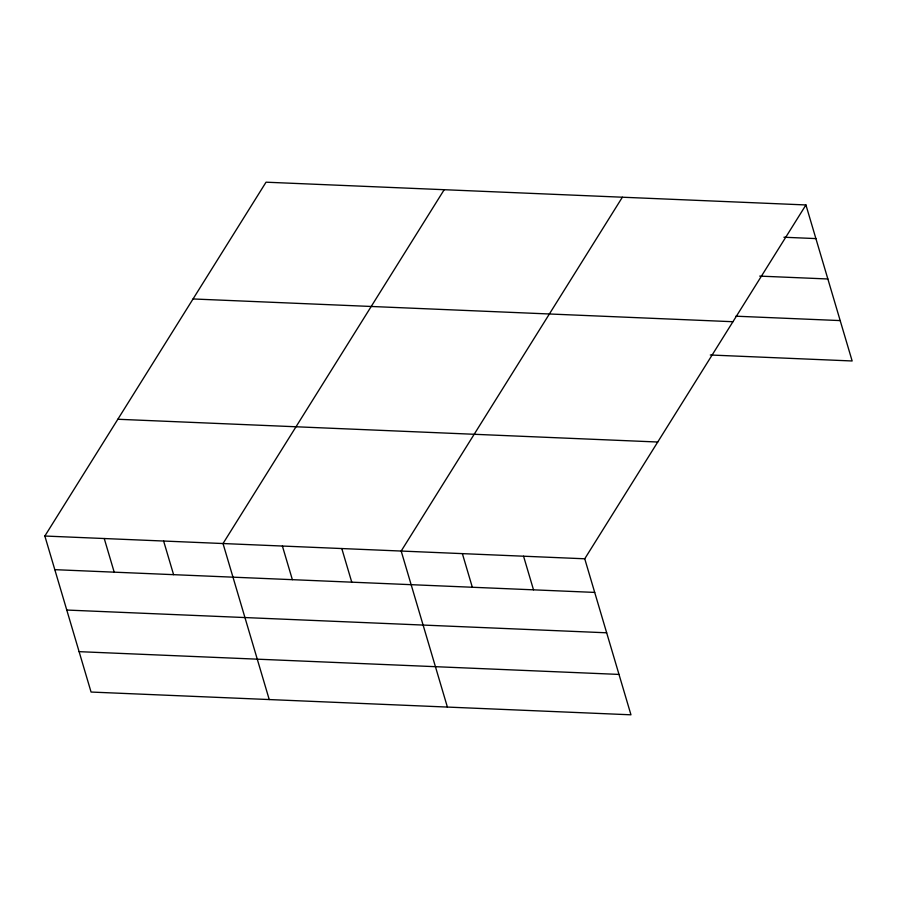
<?xml version="1.0" encoding="UTF-8"?>
<svg xmlns="http://www.w3.org/2000/svg" width="897" height="897" viewBox="0 0 897 897"><rect width="100%" height="100%" fill="white"/><g stroke="black" fill="none" stroke-linecap="round" stroke-linejoin="round"><path stroke-width="1.35" d="M805.932 204.953L584.743 558.786L630.961 714.808L91.068 692.047L44.85 536.025L266.039 182.192L805.932 204.953L852.15 360.975L710.301 354.999M444.206 189.704L223.017 543.537L269.235 699.559M622.372 197.217L401.183 551.05L447.39 707.06M783.911 237.234L815.9 238.591M759.714 276.108L827.864 278.978M735.888 316.192L840.186 320.588M193.046 298.959L732.939 321.72M117.843 419.258L657.736 442.019M44.85 536.025L584.743 558.786M54.818 569.662L594.711 592.412M66.782 610.05L606.675 632.8M79.104 651.659L618.997 674.421M523.556 556.207L533.513 589.834M462.37 553.628L472.327 587.255M341.791 548.538L351.759 582.175M282.398 546.038L292.366 579.675M163.624 541.037L173.592 574.663M104.243 538.525L114.199 572.163"/></g></svg>
